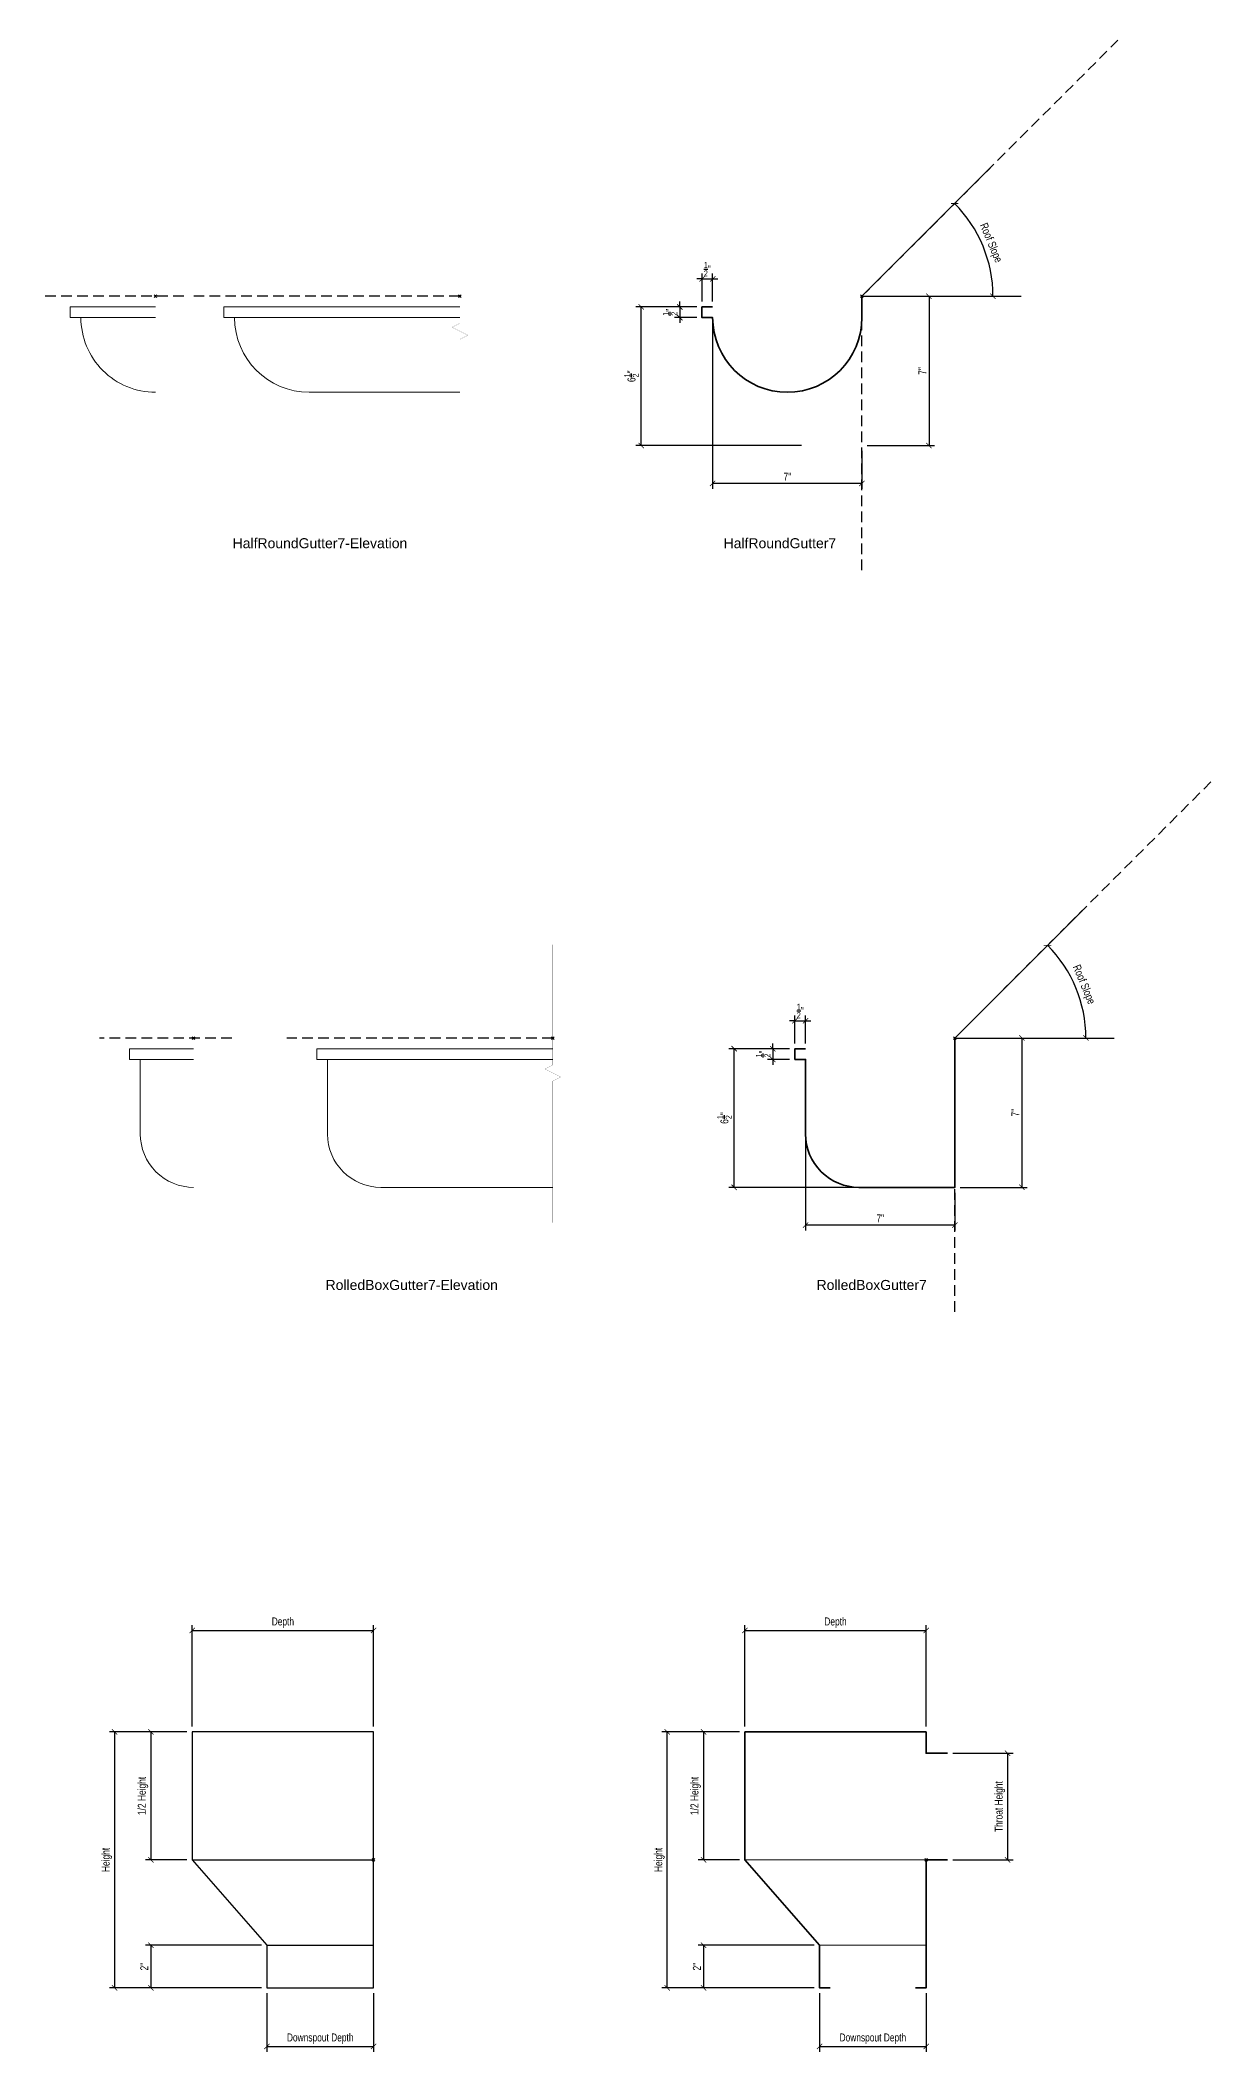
# Model space of a CAD drawing. Header units: inches. Extents: x 1550 to 1938, y 1113 to 1725.
# Drawn here: x 1727.2 to 1782.1, y 1409.5 to 1503.8 of the extents above; entities that cross this region are included whole.
import ezdxf
from ezdxf.enums import TextEntityAlignment as Align

# ---------------------------------------------------------------- set-up
doc = ezdxf.new("R2010")
doc.units = ezdxf.units.IN
doc.header["$LTSCALE"] = 4
doc.header["$MEASUREMENT"] = 0
doc.header["$PDMODE"] = 99
doc.header["$PDSIZE"] = 0.0625
doc.linetypes.add('HIDDEN2', pattern=[0.1875, 0.125, -0.0625])
doc.layers.get('Defpoints').update_dxf_attribs({"color": 121})
for name, color, linetype, lineweight in [('A-Anno-Dims', 211, 'Continuous', 25), ('A-Anno-Symb', 131, 'Continuous', 25), ('G-Anno-Ttlb', 213, 'Continuous', 50), ('Medm', 31, 'Continuous', 25), ('Patt', 190, 'Continuous', 18), ('SubStrate', 81, 'HIDDEN2', 25), ('Thin', 150, 'Continuous', 18), ('Wide', 212, 'Continuous', 35)]:
    doc.layers.add(name, color=color, linetype=linetype, lineweight=lineweight)
doc.layers.add('G-Anno-Nplt', color=140, linetype='Continuous', lineweight=18, plot=False)
doc.styles.add('Arch-Dim', font='arial.ttf', dxfattribs={"width": 0.75})
doc.styles.add('RomanS', font='romans.shx')
doc.dimstyles.new('Aec-Arch-I-3', dxfattribs={"dimscale": 4, "dimtxt": 0.09375, "dimasz": 0.0625, "dimexe": 0.0625, "dimexo": 0.0625, "dimgap": 0.03125, "dimtad": 1, "dimdec": 4, "dimzin": 3, "dimdsep": 46, "dimlunit": 4, "dimtxsty": 'Arch-Dim', "dimblk": 'ARCHTICK', "dimcen": 0.09375, "dimclrd": 8, "dimclre": 8, "dimazin": 2, "dimtfac": 0.75, "dimtdec": 4, "dimtix": 1, "dimtmove": 1, "dimatfit": 2, "dimldrblk": 'OPEN90', "dimfxl": 1, "dimtolj": 1, "dimtzin": 0, "dimarcsym": 0})

# ---------------------------------------------------------------- blocks, each defined once
blk = doc.blocks.new('Anno_Title_T2')
at = {"color": 0, "linetype": 'ByBlock', "lineweight": -2, "style": 'RomanS'}
blk.add_attdef('TITLE', (0, 0.5), '', height=1.25, dxfattribs=at)
blk.add_attdef('SCALE', text='', height=0.75, dxfattribs=at).set_placement((0, -0.5), align=Align.TOP_LEFT)
blk = doc.blocks.new('_ArchTick')
at = {"color": 0, "linetype": 'ByBlock', "const_width": 0.15}
blk.add_lwpolyline([(-0.5, -0.5), (0.5, 0.5)], dxfattribs=at)
blk = doc.blocks.new('*D274')
at = {"layer": 'A-Anno-Dims', "color": 8, "lineweight": -2, "transparency": 16777216}
blk.add_arc((1765.759, 1491.801), 6.145, 360, 45, dxfattribs=at)
at = {"layer": 'Defpoints', "color": 0, "transparency": 16777216}
for p in [(1777.759, 1503.801), (1771.695, 1493.391), (1765.759, 1491.801), (1765.759, 1491.801), (1773.23, 1491.801)]:
    blk.add_point(p, dxfattribs=at)
at = {"layer": 'A-Anno-Dims', "color": 8, "lineweight": -2, "transparency": 16777216, "xscale": 0.25, "yscale": 0.25, "zscale": 0.25}
for p, rotation in [((1770.104, 1496.146), 135.0000000000004), ((1771.904, 1491.801), 269.9999999999998)]:
    blk.add_blockref('_ArchTick', p, dxfattribs=dict(at, rotation=rotation))
at = {"layer": 'A-Anno-Dims', "color": 0, "transparency": 16777216, "insert": (1771.776, 1494.293), "char_height": 0.375, "attachment_point": 5, "rotation": 292.5, "style": 'Arch-Dim'}
blk.add_mtext('\\A1;Roof Slope', dxfattribs=at)
blk = doc.blocks.new('_Open90')
at = {"color": 0, "linetype": 'ByBlock', "lineweight": -2}
for p, q in [((0, 0), (-1, 0)), ((-0.5, 0.5), (0, 0)), ((0, 0), (-0.5, -0.5))]:
    blk.add_line(p, q, dxfattribs=at)
blk = doc.blocks.new('*D262')
at = {"layer": 'A-Anno-Dims', "color": 8, "lineweight": -2, "transparency": 16777216}
for p, q in [((1758.759, 1490.551), (1758.759, 1482.782)), ((1765.759, 1484.551), (1765.759, 1482.782)), ((1765.759, 1483.032), (1758.759, 1483.032))]:
    blk.add_line(p, q, dxfattribs=at)
at = {"layer": 'Defpoints', "color": 0, "transparency": 16777216}
for p in [(1758.759, 1490.801), (1765.759, 1484.801), (1758.759, 1483.032)]:
    blk.add_point(p, dxfattribs=at)
at = {"layer": 'A-Anno-Dims', "color": 8, "lineweight": -2, "transparency": 16777216, "xscale": 0.25, "yscale": 0.25, "zscale": 0.25, "rotation": 180}
blk.add_blockref('_ArchTick', (1758.759, 1483.032), dxfattribs=at)
at = {"layer": 'A-Anno-Dims', "color": 8, "lineweight": -2, "transparency": 16777216, "xscale": 0.25, "yscale": 0.25, "zscale": 0.25}
blk.add_blockref('_ArchTick', (1765.759, 1483.032), dxfattribs=at)
at = {"layer": 'A-Anno-Dims', "color": 0, "transparency": 16777216, "insert": (1762.259, 1483.345), "char_height": 0.375, "attachment_point": 5, "style": 'Arch-Dim'}
blk.add_mtext('\\A1;7"', dxfattribs=at)
blk = doc.blocks.new('*D263')
at = {"layer": 'A-Anno-Dims', "color": 8, "lineweight": -2, "transparency": 16777216}
for p, q in [((1766.009, 1491.801), (1769.154, 1491.801)), ((1768.904, 1491.801), (1768.904, 1484.801)), ((1766.009, 1484.801), (1769.154, 1484.801))]:
    blk.add_line(p, q, dxfattribs=at)
at = {"layer": 'Defpoints', "color": 0, "transparency": 16777216}
for p in [(1765.759, 1491.801), (1765.759, 1484.801), (1768.904, 1484.801)]:
    blk.add_point(p, dxfattribs=at)
at = {"layer": 'A-Anno-Dims', "color": 8, "lineweight": -2, "transparency": 16777216, "xscale": 0.25, "yscale": 0.25, "zscale": 0.25}
for p, rotation in [((1768.904, 1491.801), 90), ((1768.904, 1484.801), 270)]:
    blk.add_blockref('_ArchTick', p, dxfattribs=dict(at, rotation=rotation))
at = {"layer": 'A-Anno-Dims', "color": 0, "transparency": 16777216, "insert": (1768.592, 1488.301), "char_height": 0.375, "attachment_point": 5, "rotation": 90, "style": 'Arch-Dim'}
blk.add_mtext('\\A1;7"', dxfattribs=at)
blk = doc.blocks.new('*D264')
at = {"layer": 'A-Anno-Dims', "color": 8, "lineweight": -2, "transparency": 16777216}
for p, q in [((1758.009, 1491.301), (1755.158, 1491.301)), ((1755.408, 1484.801), (1755.408, 1491.301)), ((1762.922, 1484.801), (1755.158, 1484.801))]:
    blk.add_line(p, q, dxfattribs=at)
at = {"layer": 'Defpoints', "color": 0, "transparency": 16777216}
for p in [(1755.408, 1491.301), (1758.259, 1491.301), (1763.172, 1484.801)]:
    blk.add_point(p, dxfattribs=at)
at = {"layer": 'A-Anno-Dims', "color": 8, "lineweight": -2, "transparency": 16777216, "xscale": 0.25, "yscale": 0.25, "zscale": 0.25}
for p, rotation in [((1755.408, 1491.301), 90), ((1755.408, 1484.801), 270)]:
    blk.add_blockref('_ArchTick', p, dxfattribs=dict(at, rotation=rotation))
at = {"layer": 'A-Anno-Dims', "color": 0, "transparency": 16777216, "insert": (1754.951, 1488.051), "char_height": 0.375, "attachment_point": 5, "rotation": 90, "style": 'Arch-Dim'}
blk.add_mtext('\\A1;6{\\H0.750000x;\\S1/2;}"', dxfattribs=at)
blk = doc.blocks.new('*D275')
at = {"layer": 'A-Anno-Dims', "color": 8, "lineweight": -2, "transparency": 16777216}
for p, q in [((1758.259, 1492.613), (1758.009, 1492.613)), ((1758.259, 1491.551), (1758.259, 1492.863)), ((1758.259, 1492.613), (1758.759, 1492.613)), ((1758.759, 1491.551), (1758.759, 1492.863)), ((1758.759, 1492.613), (1759.009, 1492.613))]:
    blk.add_line(p, q, dxfattribs=at)
at = {"layer": 'Defpoints', "color": 0, "transparency": 16777216}
for p in [(1758.759, 1492.613), (1758.259, 1491.301), (1758.759, 1491.301)]:
    blk.add_point(p, dxfattribs=at)
at = {"layer": 'A-Anno-Dims', "color": 8, "lineweight": -2, "transparency": 16777216, "xscale": 0.25, "yscale": 0.25, "zscale": 0.25}
blk.add_blockref('_ArchTick', (1758.259, 1492.613), dxfattribs=at)
at = {"layer": 'A-Anno-Dims', "color": 8, "lineweight": -2, "transparency": 16777216, "xscale": 0.25, "yscale": 0.25, "zscale": 0.25, "rotation": 180}
blk.add_blockref('_ArchTick', (1758.759, 1492.613), dxfattribs=at)
at = {"layer": 'A-Anno-Dims', "color": 0, "transparency": 16777216, "insert": (1758.509, 1493.067), "char_height": 0.375, "attachment_point": 5, "style": 'Arch-Dim'}
blk.add_mtext('\\A1;{\\H0.750000x;\\S1/2;}"', dxfattribs=at)
blk = doc.blocks.new('*D276')
at = {"layer": 'A-Anno-Dims', "color": 8, "lineweight": -2, "transparency": 16777216}
for p, q in [((1757.218, 1491.301), (1757.218, 1491.551)), ((1758.009, 1491.301), (1756.968, 1491.301)), ((1758.009, 1490.801), (1756.968, 1490.801)), ((1757.218, 1491.301), (1757.218, 1490.801)), ((1757.218, 1490.801), (1757.218, 1490.551))]:
    blk.add_line(p, q, dxfattribs=at)
at = {"layer": 'Defpoints', "color": 0, "transparency": 16777216}
for p in [(1757.218, 1490.801), (1758.259, 1491.301), (1758.259, 1490.801)]:
    blk.add_point(p, dxfattribs=at)
at = {"layer": 'A-Anno-Dims', "color": 8, "lineweight": -2, "transparency": 16777216, "xscale": 0.25, "yscale": 0.25, "zscale": 0.25}
for p, rotation in [((1757.218, 1491.301), 270), ((1757.218, 1490.801), 90)]:
    blk.add_blockref('_ArchTick', p, dxfattribs=dict(at, rotation=rotation))
at = {"layer": 'A-Anno-Dims', "color": 0, "transparency": 16777216, "insert": (1756.764, 1491.051), "char_height": 0.375, "attachment_point": 5, "rotation": 90, "style": 'Arch-Dim'}
blk.add_mtext('\\A1;{\\H0.750000x;\\S1/2;}"', dxfattribs=at)
blk = doc.blocks.new('AecDtl_HalfRoundGutter7Section')
at = {"layer": 'Wide'}
blk.add_lwpolyline([(-7, -0.5), (-7.5, -0.5), (-7.5, -1), (-7, -1, 1), (0, -1), (0, 0), (6, 6)], format="xyb", dxfattribs=at)
blk = doc.blocks.new('*D298')
at = {"layer": 'A-Anno-Dims', "color": 8, "lineweight": -2, "transparency": 16777216}
blk.add_arc((1770.117, 1457.034), 6.145, 0, 45, dxfattribs=at)
at = {"layer": 'Defpoints', "color": 0, "transparency": 16777216}
for p in [(1782.117, 1469.034), (1776.053, 1458.625), (1770.117, 1457.034), (1770.117, 1457.034), (1777.588, 1457.034)]:
    blk.add_point(p, dxfattribs=at)
at = {"layer": 'A-Anno-Dims', "color": 8, "lineweight": -2, "transparency": 16777216, "xscale": 0.25, "yscale": 0.25, "zscale": 0.25}
for p, rotation in [((1774.462, 1461.38), 134.9999999999999), ((1776.262, 1457.034), 270.0000000000012)]:
    blk.add_blockref('_ArchTick', p, dxfattribs=dict(at, rotation=rotation))
at = {"layer": 'A-Anno-Dims', "color": 0, "transparency": 16777216, "insert": (1776.134, 1459.527), "char_height": 0.375, "attachment_point": 5, "rotation": 292.5, "style": 'Arch-Dim'}
blk.add_mtext('\\A1;Roof Slope', dxfattribs=at)
blk = doc.blocks.new('*D290')
at = {"layer": 'A-Anno-Dims', "color": 8, "lineweight": -2, "transparency": 16777216}
for p, q in [((1763.117, 1452.284), (1763.117, 1448.016)), ((1770.117, 1449.784), (1770.117, 1448.016)), ((1770.117, 1448.266), (1763.117, 1448.266))]:
    blk.add_line(p, q, dxfattribs=at)
at = {"layer": 'Defpoints', "color": 0, "transparency": 16777216}
for p in [(1763.117, 1452.534), (1770.117, 1450.034), (1763.117, 1448.266)]:
    blk.add_point(p, dxfattribs=at)
at = {"layer": 'A-Anno-Dims', "color": 8, "lineweight": -2, "transparency": 16777216, "xscale": 0.25, "yscale": 0.25, "zscale": 0.25, "rotation": 180}
blk.add_blockref('_ArchTick', (1763.117, 1448.266), dxfattribs=at)
at = {"layer": 'A-Anno-Dims', "color": 8, "lineweight": -2, "transparency": 16777216, "xscale": 0.25, "yscale": 0.25, "zscale": 0.25}
blk.add_blockref('_ArchTick', (1770.117, 1448.266), dxfattribs=at)
at = {"layer": 'A-Anno-Dims', "color": 0, "transparency": 16777216, "insert": (1766.617, 1448.578), "char_height": 0.375, "attachment_point": 5, "style": 'Arch-Dim'}
blk.add_mtext('\\A1;7"', dxfattribs=at)
blk = doc.blocks.new('*D291')
at = {"layer": 'A-Anno-Dims', "color": 8, "lineweight": -2, "transparency": 16777216}
for p, q in [((1770.367, 1457.034), (1773.512, 1457.034)), ((1773.262, 1457.034), (1773.262, 1450.034)), ((1770.367, 1450.034), (1773.512, 1450.034))]:
    blk.add_line(p, q, dxfattribs=at)
at = {"layer": 'Defpoints', "color": 0, "transparency": 16777216}
for p in [(1770.117, 1457.034), (1770.117, 1450.034), (1773.262, 1450.034)]:
    blk.add_point(p, dxfattribs=at)
at = {"layer": 'A-Anno-Dims', "color": 8, "lineweight": -2, "transparency": 16777216, "xscale": 0.25, "yscale": 0.25, "zscale": 0.25}
for p, rotation in [((1773.262, 1457.034), 90), ((1773.262, 1450.034), 270)]:
    blk.add_blockref('_ArchTick', p, dxfattribs=dict(at, rotation=rotation))
at = {"layer": 'A-Anno-Dims', "color": 0, "transparency": 16777216, "insert": (1772.95, 1453.534), "char_height": 0.375, "attachment_point": 5, "rotation": 90, "style": 'Arch-Dim'}
blk.add_mtext('\\A1;7"', dxfattribs=at)
blk = doc.blocks.new('*D292')
at = {"layer": 'A-Anno-Dims', "color": 8, "lineweight": -2, "transparency": 16777216}
for p, q in [((1762.367, 1456.534), (1759.516, 1456.534)), ((1759.766, 1450.034), (1759.766, 1456.534)), ((1765.367, 1450.034), (1759.516, 1450.034))]:
    blk.add_line(p, q, dxfattribs=at)
at = {"layer": 'Defpoints', "color": 0, "transparency": 16777216}
for p in [(1759.766, 1456.534), (1762.617, 1456.534), (1765.617, 1450.034)]:
    blk.add_point(p, dxfattribs=at)
at = {"layer": 'A-Anno-Dims', "color": 8, "lineweight": -2, "transparency": 16777216, "xscale": 0.25, "yscale": 0.25, "zscale": 0.25}
for p, rotation in [((1759.766, 1456.534), 90), ((1759.766, 1450.034), 270)]:
    blk.add_blockref('_ArchTick', p, dxfattribs=dict(at, rotation=rotation))
at = {"layer": 'A-Anno-Dims', "color": 0, "transparency": 16777216, "insert": (1759.309, 1453.284), "char_height": 0.375, "attachment_point": 5, "rotation": 90, "style": 'Arch-Dim'}
blk.add_mtext('\\A1;6{\\H0.750000x;\\S1/2;}"', dxfattribs=at)
blk = doc.blocks.new('*D304')
at = {"layer": 'A-Anno-Dims', "color": 8, "lineweight": -2, "transparency": 16777216}
for p, q in [((1762.617, 1457.846), (1762.367, 1457.846)), ((1762.617, 1456.784), (1762.617, 1458.096)), ((1762.617, 1457.846), (1763.117, 1457.846)), ((1763.117, 1456.784), (1763.117, 1458.096)), ((1763.117, 1457.846), (1763.367, 1457.846))]:
    blk.add_line(p, q, dxfattribs=at)
at = {"layer": 'Defpoints', "color": 0, "transparency": 16777216}
for p in [(1763.117, 1457.846), (1762.617, 1456.534), (1763.117, 1456.534)]:
    blk.add_point(p, dxfattribs=at)
at = {"layer": 'A-Anno-Dims', "color": 8, "lineweight": -2, "transparency": 16777216, "xscale": 0.25, "yscale": 0.25, "zscale": 0.25}
blk.add_blockref('_ArchTick', (1762.617, 1457.846), dxfattribs=at)
at = {"layer": 'A-Anno-Dims', "color": 8, "lineweight": -2, "transparency": 16777216, "xscale": 0.25, "yscale": 0.25, "zscale": 0.25, "rotation": 180}
blk.add_blockref('_ArchTick', (1763.117, 1457.846), dxfattribs=at)
at = {"layer": 'A-Anno-Dims', "color": 0, "transparency": 16777216, "insert": (1762.867, 1458.301), "char_height": 0.375, "attachment_point": 5, "style": 'Arch-Dim'}
blk.add_mtext('\\A1;{\\H0.750000x;\\S1/2;}"', dxfattribs=at)
blk = doc.blocks.new('*D305')
at = {"layer": 'A-Anno-Dims', "color": 8, "lineweight": -2, "transparency": 16777216}
for p, q in [((1761.576, 1456.534), (1761.576, 1456.784)), ((1762.367, 1456.534), (1761.326, 1456.534)), ((1762.367, 1456.034), (1761.326, 1456.034)), ((1761.576, 1456.534), (1761.576, 1456.034)), ((1761.576, 1456.034), (1761.576, 1455.784))]:
    blk.add_line(p, q, dxfattribs=at)
at = {"layer": 'Defpoints', "color": 0, "transparency": 16777216}
for p in [(1761.576, 1456.034), (1762.617, 1456.534), (1762.617, 1456.034)]:
    blk.add_point(p, dxfattribs=at)
at = {"layer": 'A-Anno-Dims', "color": 8, "lineweight": -2, "transparency": 16777216, "xscale": 0.25, "yscale": 0.25, "zscale": 0.25}
for p, rotation in [((1761.576, 1456.534), 270), ((1761.576, 1456.034), 90)]:
    blk.add_blockref('_ArchTick', p, dxfattribs=dict(at, rotation=rotation))
at = {"layer": 'A-Anno-Dims', "color": 0, "transparency": 16777216, "insert": (1761.122, 1456.284), "char_height": 0.375, "attachment_point": 5, "rotation": 90, "style": 'Arch-Dim'}
blk.add_mtext('\\A1;{\\H0.750000x;\\S1/2;}"', dxfattribs=at)
blk = doc.blocks.new('AecDtl_RolledBoxGutter7Section')
at = {"layer": 'Wide'}
blk.add_lwpolyline([(6, 6), (0, 0), (0, -7), (-4.5, -7, -0.414214), (-7, -4.5), (-7, -1), (-7.5, -1), (-7.5, -0.5), (-7, -0.5)], format="xyb", dxfattribs=at)
blk = doc.blocks.new('*D323')
at = {"layer": 'A-Anno-Dims', "color": 8, "lineweight": -2, "transparency": 16777216}
for p, q in [((1734.356, 1424.76), (1734.356, 1429.517)), ((1742.856, 1424.76), (1742.856, 1429.517)), ((1734.356, 1429.267), (1742.856, 1429.267))]:
    blk.add_line(p, q, dxfattribs=at)
at = {"layer": 'Defpoints', "color": 0, "transparency": 16777216}
for p in [(1742.856, 1429.267), (1734.356, 1424.51), (1742.856, 1424.51)]:
    blk.add_point(p, dxfattribs=at)
at = {"layer": 'A-Anno-Dims', "color": 8, "lineweight": -2, "transparency": 16777216, "xscale": 0.25, "yscale": 0.25, "zscale": 0.25, "rotation": 180}
blk.add_blockref('_ArchTick', (1734.356, 1429.267), dxfattribs=at)
at = {"layer": 'A-Anno-Dims', "color": 8, "lineweight": -2, "transparency": 16777216, "xscale": 0.25, "yscale": 0.25, "zscale": 0.25}
blk.add_blockref('_ArchTick', (1742.856, 1429.267), dxfattribs=at)
at = {"layer": 'A-Anno-Dims', "color": 0, "transparency": 16777216, "insert": (1738.606, 1429.632), "char_height": 0.375, "attachment_point": 5, "style": 'Arch-Dim'}
blk.add_mtext('\\A1;Depth', dxfattribs=at)
blk = doc.blocks.new('*D319')
at = {"layer": 'A-Anno-Dims', "color": 8, "lineweight": -2, "transparency": 16777216}
for p, q in [((1734.106, 1424.51), (1730.468, 1424.51)), ((1730.718, 1412.51), (1730.718, 1424.51)), ((1737.606, 1412.51), (1730.468, 1412.51))]:
    blk.add_line(p, q, dxfattribs=at)
at = {"layer": 'Defpoints', "color": 0, "transparency": 16777216}
for p in [(1730.718, 1424.51), (1734.356, 1424.51), (1737.856, 1412.51)]:
    blk.add_point(p, dxfattribs=at)
at = {"layer": 'A-Anno-Dims', "color": 8, "lineweight": -2, "transparency": 16777216, "xscale": 0.25, "yscale": 0.25, "zscale": 0.25}
for p, rotation in [((1730.718, 1424.51), 90), ((1730.718, 1412.51), 270)]:
    blk.add_blockref('_ArchTick', p, dxfattribs=dict(at, rotation=rotation))
at = {"layer": 'A-Anno-Dims', "color": 0, "transparency": 16777216, "insert": (1730.35, 1418.51), "char_height": 0.375, "attachment_point": 5, "rotation": 90, "style": 'Arch-Dim'}
blk.add_mtext('\\A1;Height', dxfattribs=at)
blk = doc.blocks.new('*D320')
at = {"layer": 'A-Anno-Dims', "color": 8, "lineweight": -2, "transparency": 16777216}
for p, q in [((1737.856, 1412.26), (1737.856, 1409.52)), ((1742.856, 1412.26), (1742.856, 1409.52)), ((1737.856, 1409.77), (1742.856, 1409.77))]:
    blk.add_line(p, q, dxfattribs=at)
at = {"layer": 'Defpoints', "color": 0, "transparency": 16777216}
for p in [(1737.856, 1412.51), (1742.856, 1412.51), (1742.856, 1409.77)]:
    blk.add_point(p, dxfattribs=at)
at = {"layer": 'A-Anno-Dims', "color": 8, "lineweight": -2, "transparency": 16777216, "xscale": 0.25, "yscale": 0.25, "zscale": 0.25, "rotation": 180}
blk.add_blockref('_ArchTick', (1737.856, 1409.77), dxfattribs=at)
at = {"layer": 'A-Anno-Dims', "color": 8, "lineweight": -2, "transparency": 16777216, "xscale": 0.25, "yscale": 0.25, "zscale": 0.25}
blk.add_blockref('_ArchTick', (1742.856, 1409.77), dxfattribs=at)
at = {"layer": 'A-Anno-Dims', "color": 0, "transparency": 16777216, "insert": (1740.356, 1410.134), "char_height": 0.375, "attachment_point": 5, "style": 'Arch-Dim'}
blk.add_mtext('\\A1;Downspout Depth', dxfattribs=at)
blk = doc.blocks.new('*D321')
at = {"layer": 'A-Anno-Dims', "color": 8, "lineweight": -2, "transparency": 16777216}
for p, q in [((1734.106, 1424.51), (1732.168, 1424.51)), ((1732.418, 1424.51), (1732.418, 1418.51)), ((1734.106, 1418.51), (1732.168, 1418.51))]:
    blk.add_line(p, q, dxfattribs=at)
at = {"layer": 'Defpoints', "color": 0, "transparency": 16777216}
for p in [(1734.356, 1424.51), (1732.418, 1418.51), (1734.356, 1418.51)]:
    blk.add_point(p, dxfattribs=at)
at = {"layer": 'A-Anno-Dims', "color": 8, "lineweight": -2, "transparency": 16777216, "xscale": 0.25, "yscale": 0.25, "zscale": 0.25}
for p, rotation in [((1732.418, 1424.51), 90), ((1732.418, 1418.51), 270)]:
    blk.add_blockref('_ArchTick', p, dxfattribs=dict(at, rotation=rotation))
at = {"layer": 'A-Anno-Dims', "color": 0, "transparency": 16777216, "insert": (1732.048, 1421.51), "char_height": 0.375, "attachment_point": 5, "rotation": 90, "style": 'Arch-Dim'}
blk.add_mtext('\\A1;1/2 Height', dxfattribs=at)
blk = doc.blocks.new('*D322')
at = {"layer": 'A-Anno-Dims', "color": 8, "lineweight": -2, "transparency": 16777216}
for p, q in [((1737.606, 1414.51), (1732.168, 1414.51)), ((1732.418, 1414.51), (1732.418, 1412.51)), ((1737.606, 1412.51), (1732.168, 1412.51))]:
    blk.add_line(p, q, dxfattribs=at)
at = {"layer": 'Defpoints', "color": 0, "transparency": 16777216}
for p in [(1737.856, 1414.51), (1732.418, 1412.51), (1737.856, 1412.51)]:
    blk.add_point(p, dxfattribs=at)
at = {"layer": 'A-Anno-Dims', "color": 8, "lineweight": -2, "transparency": 16777216, "xscale": 0.25, "yscale": 0.25, "zscale": 0.25}
for p, rotation in [((1732.418, 1414.51), 90), ((1732.418, 1412.51), 270)]:
    blk.add_blockref('_ArchTick', p, dxfattribs=dict(at, rotation=rotation))
at = {"layer": 'A-Anno-Dims', "color": 0, "transparency": 16777216, "insert": (1732.105, 1413.51), "char_height": 0.375, "attachment_point": 5, "rotation": 90, "style": 'Arch-Dim'}
blk.add_mtext('\\A1;2"', dxfattribs=at)
blk = doc.blocks.new('*D324')
at = {"layer": 'A-Anno-Dims', "color": 8, "lineweight": -2, "transparency": 16777216}
for p, q in [((1760.27, 1424.76), (1760.27, 1429.517)), ((1768.77, 1424.76), (1768.77, 1429.517)), ((1760.27, 1429.267), (1768.77, 1429.267))]:
    blk.add_line(p, q, dxfattribs=at)
at = {"layer": 'Defpoints', "color": 0, "transparency": 16777216}
for p in [(1768.77, 1429.267), (1760.27, 1424.51), (1768.77, 1424.51)]:
    blk.add_point(p, dxfattribs=at)
at = {"layer": 'A-Anno-Dims', "color": 8, "lineweight": -2, "transparency": 16777216, "xscale": 0.25, "yscale": 0.25, "zscale": 0.25, "rotation": 180}
blk.add_blockref('_ArchTick', (1760.27, 1429.267), dxfattribs=at)
at = {"layer": 'A-Anno-Dims', "color": 8, "lineweight": -2, "transparency": 16777216, "xscale": 0.25, "yscale": 0.25, "zscale": 0.25}
blk.add_blockref('_ArchTick', (1768.77, 1429.267), dxfattribs=at)
at = {"layer": 'A-Anno-Dims', "color": 0, "transparency": 16777216, "insert": (1764.52, 1429.632), "char_height": 0.375, "attachment_point": 5, "style": 'Arch-Dim'}
blk.add_mtext('\\A1;Depth', dxfattribs=at)
blk = doc.blocks.new('*D325')
at = {"layer": 'A-Anno-Dims', "color": 8, "lineweight": -2, "transparency": 16777216}
for p, q in [((1760.02, 1424.51), (1756.382, 1424.51)), ((1756.632, 1412.51), (1756.632, 1424.51)), ((1763.52, 1412.51), (1756.382, 1412.51))]:
    blk.add_line(p, q, dxfattribs=at)
at = {"layer": 'Defpoints', "color": 0, "transparency": 16777216}
for p in [(1756.632, 1424.51), (1760.27, 1424.51), (1763.77, 1412.51)]:
    blk.add_point(p, dxfattribs=at)
at = {"layer": 'A-Anno-Dims', "color": 8, "lineweight": -2, "transparency": 16777216, "xscale": 0.25, "yscale": 0.25, "zscale": 0.25}
for p, rotation in [((1756.632, 1424.51), 90), ((1756.632, 1412.51), 270)]:
    blk.add_blockref('_ArchTick', p, dxfattribs=dict(at, rotation=rotation))
at = {"layer": 'A-Anno-Dims', "color": 0, "transparency": 16777216, "insert": (1756.264, 1418.51), "char_height": 0.375, "attachment_point": 5, "rotation": 90, "style": 'Arch-Dim'}
blk.add_mtext('\\A1;Height', dxfattribs=at)
blk = doc.blocks.new('*D326')
at = {"layer": 'A-Anno-Dims', "color": 8, "lineweight": -2, "transparency": 16777216}
for p, q in [((1763.77, 1412.26), (1763.77, 1409.52)), ((1768.77, 1412.26), (1768.77, 1409.52)), ((1763.77, 1409.77), (1768.77, 1409.77))]:
    blk.add_line(p, q, dxfattribs=at)
at = {"layer": 'Defpoints', "color": 0, "transparency": 16777216}
for p in [(1763.77, 1412.51), (1768.77, 1412.51), (1768.77, 1409.77)]:
    blk.add_point(p, dxfattribs=at)
at = {"layer": 'A-Anno-Dims', "color": 8, "lineweight": -2, "transparency": 16777216, "xscale": 0.25, "yscale": 0.25, "zscale": 0.25, "rotation": 180}
blk.add_blockref('_ArchTick', (1763.77, 1409.77), dxfattribs=at)
at = {"layer": 'A-Anno-Dims', "color": 8, "lineweight": -2, "transparency": 16777216, "xscale": 0.25, "yscale": 0.25, "zscale": 0.25}
blk.add_blockref('_ArchTick', (1768.77, 1409.77), dxfattribs=at)
at = {"layer": 'A-Anno-Dims', "color": 0, "transparency": 16777216, "insert": (1766.27, 1410.134), "char_height": 0.375, "attachment_point": 5, "style": 'Arch-Dim'}
blk.add_mtext('\\A1;Downspout Depth', dxfattribs=at)
blk = doc.blocks.new('*D327')
at = {"layer": 'A-Anno-Dims', "color": 8, "lineweight": -2, "transparency": 16777216}
for p, q in [((1760.02, 1424.51), (1758.082, 1424.51)), ((1758.332, 1424.51), (1758.332, 1418.51)), ((1760.02, 1418.51), (1758.082, 1418.51))]:
    blk.add_line(p, q, dxfattribs=at)
at = {"layer": 'Defpoints', "color": 0, "transparency": 16777216}
for p in [(1760.27, 1424.51), (1758.332, 1418.51), (1760.27, 1418.51)]:
    blk.add_point(p, dxfattribs=at)
at = {"layer": 'A-Anno-Dims', "color": 8, "lineweight": -2, "transparency": 16777216, "xscale": 0.25, "yscale": 0.25, "zscale": 0.25}
for p, rotation in [((1758.332, 1424.51), 90), ((1758.332, 1418.51), 270)]:
    blk.add_blockref('_ArchTick', p, dxfattribs=dict(at, rotation=rotation))
at = {"layer": 'A-Anno-Dims', "color": 0, "transparency": 16777216, "insert": (1757.962, 1421.51), "char_height": 0.375, "attachment_point": 5, "rotation": 90, "style": 'Arch-Dim'}
blk.add_mtext('\\A1;1/2 Height', dxfattribs=at)
blk = doc.blocks.new('*D328')
at = {"layer": 'A-Anno-Dims', "color": 8, "lineweight": -2, "transparency": 16777216}
for p, q in [((1763.52, 1414.51), (1758.082, 1414.51)), ((1758.332, 1414.51), (1758.332, 1412.51)), ((1763.52, 1412.51), (1758.082, 1412.51))]:
    blk.add_line(p, q, dxfattribs=at)
at = {"layer": 'Defpoints', "color": 0, "transparency": 16777216}
for p in [(1763.77, 1414.51), (1758.332, 1412.51), (1763.77, 1412.51)]:
    blk.add_point(p, dxfattribs=at)
at = {"layer": 'A-Anno-Dims', "color": 8, "lineweight": -2, "transparency": 16777216, "xscale": 0.25, "yscale": 0.25, "zscale": 0.25}
for p, rotation in [((1758.332, 1414.51), 90), ((1758.332, 1412.51), 270)]:
    blk.add_blockref('_ArchTick', p, dxfattribs=dict(at, rotation=rotation))
at = {"layer": 'A-Anno-Dims', "color": 0, "transparency": 16777216, "insert": (1758.019, 1413.51), "char_height": 0.375, "attachment_point": 5, "rotation": 90, "style": 'Arch-Dim'}
blk.add_mtext('\\A1;2"', dxfattribs=at)
blk = doc.blocks.new('*D329')
at = {"layer": 'A-Anno-Dims', "color": 8, "lineweight": -2, "transparency": 16777216}
for p, q in [((1770.02, 1423.51), (1772.843, 1423.51)), ((1772.593, 1418.51), (1772.593, 1423.51)), ((1770.02, 1418.51), (1772.843, 1418.51))]:
    blk.add_line(p, q, dxfattribs=at)
at = {"layer": 'Defpoints', "color": 0, "transparency": 16777216}
for p in [(1769.77, 1423.51), (1772.593, 1423.51), (1769.77, 1418.51)]:
    blk.add_point(p, dxfattribs=at)
at = {"layer": 'A-Anno-Dims', "color": 8, "lineweight": -2, "transparency": 16777216, "xscale": 0.25, "yscale": 0.25, "zscale": 0.25}
for p, rotation in [((1772.593, 1423.51), 90), ((1772.593, 1418.51), 270)]:
    blk.add_blockref('_ArchTick', p, dxfattribs=dict(at, rotation=rotation))
at = {"layer": 'A-Anno-Dims', "color": 0, "transparency": 16777216, "insert": (1772.225, 1421.01), "char_height": 0.375, "attachment_point": 5, "rotation": 90, "style": 'Arch-Dim'}
blk.add_mtext('\\A1;Throat Height', dxfattribs=at)
blk = doc.blocks.new('AecDtl_HlfRndGut7Elev')
at = {"layer": 'Thin'}
for p, q in [((-4, -0.5), (0, -0.5)), ((-3.5, -1), (0, -1))]:
    blk.add_line(p, q, dxfattribs=at)
blk.add_lwpolyline([(-4, -0.5), (-4, -1), (-3.5, -1)], dxfattribs=at)
blk.add_lwpolyline([(0, -4.5, -0.414214), (-3.5, -1), (-4, -1), (-4, -0.5)], format="xyb", dxfattribs=at)
blk = doc.blocks.new('AecDtl_RolBoxGut7Elev')
at = {"layer": 'Thin'}
for p, q in [((-3, -0.5), (0, -0.5)), ((-2.5, -1), (0, -1))]:
    blk.add_line(p, q, dxfattribs=at)
blk.add_lwpolyline([(-3, -0.5), (-3, -1), (-2.5, -1), (-2.5, -4.5)], dxfattribs=at)
blk.add_lwpolyline([(0, -7, -0.414214), (-2.5, -4.5, 1)], format="xyb", dxfattribs=at)

msp = doc.modelspace()

# ---------------------------------------------------------------- linework, layer by layer
at = {"layer": 'A-Anno-Dims'}
for p, q in [((1765.75868, 1491.80081), (1773.23028, 1491.80081)), ((1770.11687, 1457.03431), (1777.58847, 1457.03431))]:
    msp.add_line(p, q, dxfattribs=at)
at = {"layer": 'A-Anno-Symb', "const_width": 0.00375}
for points in [[(1746.90707, 1496.17041), (1746.90707, 1492.03569), (1746.90707, 1490.53569), (1746.53207, 1490.34819), (1747.28207, 1489.97319), (1746.90707, 1489.78569), (1746.90707, 1485.28569), (1746.90707, 1483.15096)], [(1751.26526, 1461.40391), (1751.26526, 1457.26918), (1751.26526, 1455.76918), (1750.89026, 1455.58168), (1751.64026, 1455.20668), (1751.26526, 1455.01918), (1751.26526, 1450.51918), (1751.26526, 1448.38445)]]:
    msp.add_lwpolyline(points, dxfattribs=at)
at = {"layer": 'G-Anno-Nplt'}
for p in [(1732.63383, 1491.80081), (1746.90707, 1491.80081), (1765.75868, 1491.80081), (1734.41999, 1457.03431), (1751.26526, 1457.03431), (1770.11687, 1457.03431), (1742.85598, 1418.51025), (1768.77003, 1418.51025)]:
    msp.add_point(p, dxfattribs=at)
at = {"layer": 'Medm'}
for p, q in [((1734.35598, 1424.51025), (1734.35598, 1418.51025)), ((1737.85598, 1414.51025), (1737.85598, 1412.51025))]:
    msp.add_line(p, q, dxfattribs=at)
for points in [[(1737.85598, 1412.51025), (1742.85598, 1412.51025), (1742.85598, 1424.51025), (1734.35598, 1424.51025)], [(1734.35598, 1418.51025), (1737.85598, 1414.51025)], [(1734.35598, 1418.51025), (1742.85598, 1418.51025)], [(1737.85598, 1414.51025), (1742.85598, 1414.51025)]]:
    msp.add_lwpolyline(points, dxfattribs=at)
at = {"layer": 'Patt'}
for points in [[(1760.27003, 1418.51025), (1768.77003, 1418.51025)], [(1763.77003, 1414.51025), (1768.77003, 1414.51025)]]:
    msp.add_lwpolyline(points, dxfattribs=at)
at = {"layer": 'SubStrate'}
for points in [[(1765.75868, 1478.96557), (1765.75868, 1491.80081), (1777.75868, 1503.80081)], [(1733.95829, 1491.80081), (1727.22636, 1491.80081)], [(1746.90707, 1491.80081), (1734.43355, 1491.80081)], [(1770.11687, 1444.19906), (1770.11687, 1457.03431), (1782.11687, 1469.03431)], [(1736.21874, 1457.03431), (1730.01253, 1457.03431)], [(1751.26526, 1457.03431), (1738.79174, 1457.03431)]]:
    msp.add_lwpolyline(points, dxfattribs=at)
at = {"layer": 'Thin'}
for p, q in [((1735.84101, 1491.30081), (1746.90707, 1491.30081)), ((1736.34101, 1490.80081), (1746.90707, 1490.80081)), ((1739.84101, 1487.30081), (1746.90707, 1487.30081)), ((1740.1992, 1456.53431), (1751.26526, 1456.53431)), ((1740.6992, 1456.03431), (1751.26526, 1456.03431)), ((1743.1992, 1450.03431), (1751.26526, 1450.03431))]:
    msp.add_line(p, q, dxfattribs=at)
for points in [[(1735.84101, 1491.30081), (1735.84101, 1490.80081), (1736.34101, 1490.80081)], [(1740.1992, 1456.53431), (1740.1992, 1456.03431), (1740.6992, 1456.03431), (1740.6992, 1452.53431)]]:
    msp.add_lwpolyline(points, dxfattribs=at)
for points in [[(1739.84101, 1487.30081, -0.41421356), (1736.34101, 1490.80081), (1735.84101, 1490.80081), (1735.84101, 1491.30081)], [(1743.1992, 1450.03431, -0.41421356), (1740.6992, 1452.53431, 1)]]:
    msp.add_lwpolyline(points, format="xyb", dxfattribs=at)
at = {"layer": 'Wide'}
for points in [[(1769.77003, 1423.51025), (1768.77003, 1423.51025), (1768.77003, 1424.51025), (1760.27003, 1424.51025), (1760.27003, 1418.51025), (1763.77003, 1414.51025), (1763.77003, 1412.51025), (1764.27003, 1412.51025)], [(1768.27003, 1412.51025), (1768.77003, 1412.51025), (1768.77003, 1418.51025), (1769.77003, 1418.51025)]]:
    msp.add_lwpolyline(points, dxfattribs=at)

# ---------------------------------------------------------------- block references
for name, p in [('AecDtl_HalfRoundGutter7Section', (1765.75868, 1491.80081)), ('AecDtl_HlfRndGut7Elev', (1732.63383, 1491.80081)), ('AecDtl_RolledBoxGutter7Section', (1770.11687, 1457.03431)), ('AecDtl_RolBoxGut7Elev', (1734.41999, 1457.03431))]:
    msp.add_blockref(name, p)
at = {"layer": 'G-Anno-Ttlb'}
ref = msp.add_blockref('Anno_Title_T2', (1736.25053, 1479.80482), dxfattribs=dict(at, xscale=0.375, yscale=0.375, zscale=0.375))
ref.add_attrib('TITLE', 'HalfRoundGutter7-Elevation', (1736.25053, 1479.99232), dxfattribs={"layer": '0', "color": 0, "linetype": 'ByBlock', "lineweight": -2, "height": 0.46875, "style": 'Arch-Dim'})
ref = msp.add_blockref('Anno_Title_T2', (1759.27343, 1479.80482), dxfattribs=dict(at, xscale=0.375, yscale=0.375, zscale=0.375))
ref.add_attrib('TITLE', 'HalfRoundGutter7', (1759.27343, 1479.99232), dxfattribs={"layer": '0', "color": 0, "linetype": 'ByBlock', "lineweight": -2, "height": 0.46875, "style": 'Arch-Dim'})
ref = msp.add_blockref('Anno_Title_T2', (1740.60873, 1445.03831), dxfattribs=dict(at, xscale=0.375, yscale=0.375, zscale=0.375))
ref.add_attrib('TITLE', 'RolledBoxGutter7-Elevation', (1740.60873, 1445.22581), dxfattribs={"layer": '0', "color": 0, "linetype": 'ByBlock', "lineweight": -2, "height": 0.46875, "style": 'Arch-Dim'})
ref = msp.add_blockref('Anno_Title_T2', (1763.63163, 1445.03831), dxfattribs=dict(at, xscale=0.375, yscale=0.375, zscale=0.375))
ref.add_attrib('TITLE', 'RolledBoxGutter7', (1763.63163, 1445.22581), dxfattribs={"layer": '0', "color": 0, "linetype": 'ByBlock', "lineweight": -2, "height": 0.46875, "style": 'Arch-Dim'})

# ---------------------------------------------------------------- dimensions: what is measured, and where the dimension line sits
at = {"layer": 'A-Anno-Dims'}
for base, line1, line2, picture, middle in [((1771.69468, 1493.39136), ((1765.75868, 1491.80081), (1777.75868, 1503.80081)), ((1765.75868, 1491.80081), (1773.23028, 1491.80081)), '*D274', (1771.77605, 1494.29329)), ((1776.05287, 1458.62485), ((1770.11687, 1457.03431), (1782.11687, 1469.03431)), ((1770.11687, 1457.03431), (1777.58847, 1457.03431)), '*D298', (1776.13424, 1459.52678))]:
    dim = msp.add_angular_dim_2l(base=base, line1=line1, line2=line2, text='Roof Slope', dimstyle='Aec-Arch-I-3', dxfattribs=at)
    dim.commit()
    dim.dimension.update_dxf_attribs({"geometry": picture, "text_midpoint": middle})
for base, p1, p2, picture, middle in [((1758.75868, 1492.61298), (1758.25868, 1491.30081), (1758.75868, 1491.30081), '*D275', (1758.50868, 1493.06725)), ((1758.75868, 1483.03226), (1765.75868, 1484.80081), (1758.75868, 1490.80081), '*D262', (1762.25868, 1483.34476)), ((1763.11687, 1457.84647), (1762.61687, 1456.53431), (1763.11687, 1456.53431), '*D304', (1762.86687, 1458.30075)), ((1763.11687, 1448.26575), (1770.11687, 1450.03431), (1763.11687, 1452.53431), '*D290', (1766.61687, 1448.57825))]:
    dim = msp.add_linear_dim(base=base, p1=p1, p2=p2, dimstyle='Aec-Arch-I-3', dxfattribs=at)
    dim.commit()
    dim.dimension.update_dxf_attribs({"geometry": picture, "text_midpoint": middle})
for base, p1, p2, picture, middle in [((1757.21821, 1490.80081), (1758.25868, 1491.30081), (1758.25868, 1490.80081), '*D276', (1756.76394, 1491.05081)), ((1768.90408, 1484.80081), (1765.75868, 1491.80081), (1765.75868, 1484.80081), '*D263', (1768.59158, 1488.30081)), ((1755.40802, 1491.30081), (1763.17199, 1484.80081), (1758.25868, 1491.30081), '*D264', (1754.95054, 1488.05081)), ((1759.76621, 1456.53431), (1765.61687, 1450.03431), (1762.61687, 1456.53431), '*D292', (1759.30874, 1453.28431)), ((1761.5764, 1456.03431), (1762.61687, 1456.53431), (1762.61687, 1456.03431), '*D305', (1761.12213, 1456.28431)), ((1773.26227, 1450.03431), (1770.11687, 1457.03431), (1770.11687, 1450.03431), '*D291', (1772.94977, 1453.53431)), ((1732.41836, 1412.51025), (1737.85598, 1414.51025), (1737.85598, 1412.51025), '*D322', (1732.10509, 1413.51025)), ((1758.33241, 1412.51025), (1763.77003, 1414.51025), (1763.77003, 1412.51025), '*D328', (1758.01914, 1413.51025))]:
    dim = msp.add_linear_dim(base=base, p1=p1, p2=p2, angle=90, dimstyle='Aec-Arch-I-3', dxfattribs=at)
    dim.commit()
    dim.dimension.update_dxf_attribs({"geometry": picture, "text_midpoint": middle})
for base, p1, p2, text, picture, middle in [((1742.85598, 1429.26721), (1734.35598, 1424.51025), (1742.85598, 1424.51025), 'Depth', '*D323', (1738.60598, 1429.63176)), ((1768.77003, 1429.26721), (1760.27003, 1424.51025), (1768.77003, 1424.51025), 'Depth', '*D324', (1764.52003, 1429.63176)), ((1742.85598, 1409.76963), (1737.85598, 1412.51025), (1742.85598, 1412.51025), 'Downspout Depth', '*D320', (1740.35598, 1410.13419)), ((1768.77003, 1409.76963), (1763.77003, 1412.51025), (1768.77003, 1412.51025), 'Downspout Depth', '*D326', (1766.27003, 1410.13419))]:
    dim = msp.add_linear_dim(base=base, p1=p1, p2=p2, text=text, dimstyle='Aec-Arch-I-3', dxfattribs=at)
    dim.commit()
    dim.dimension.update_dxf_attribs({"geometry": picture, "text_midpoint": middle})
for base, p1, p2, text, picture, middle in [((1730.71805, 1424.51025), (1737.85598, 1412.51025), (1734.35598, 1424.51025), 'Height', '*D319', (1730.35042, 1418.51025)), ((1732.41836, 1418.51025), (1734.35598, 1424.51025), (1734.35598, 1418.51025), '1/2 Height', '*D321', (1732.04754, 1421.51025)), ((1756.6321, 1424.51025), (1763.77003, 1412.51025), (1760.27003, 1424.51025), 'Height', '*D325', (1756.26447, 1418.51025)), ((1758.33241, 1418.51025), (1760.27003, 1424.51025), (1760.27003, 1418.51025), '1/2 Height', '*D327', (1757.96159, 1421.51025)), ((1772.59264, 1423.51025), (1769.77003, 1418.51025), (1769.77003, 1423.51025), 'Throat Height', '*D329', (1772.22501, 1421.01025))]:
    dim = msp.add_linear_dim(base=base, p1=p1, p2=p2, angle=90, text=text, dimstyle='Aec-Arch-I-3', dxfattribs=at)
    dim.commit()
    dim.dimension.update_dxf_attribs({"geometry": picture, "text_midpoint": middle})

doc.saveas('drawing.dxf')
